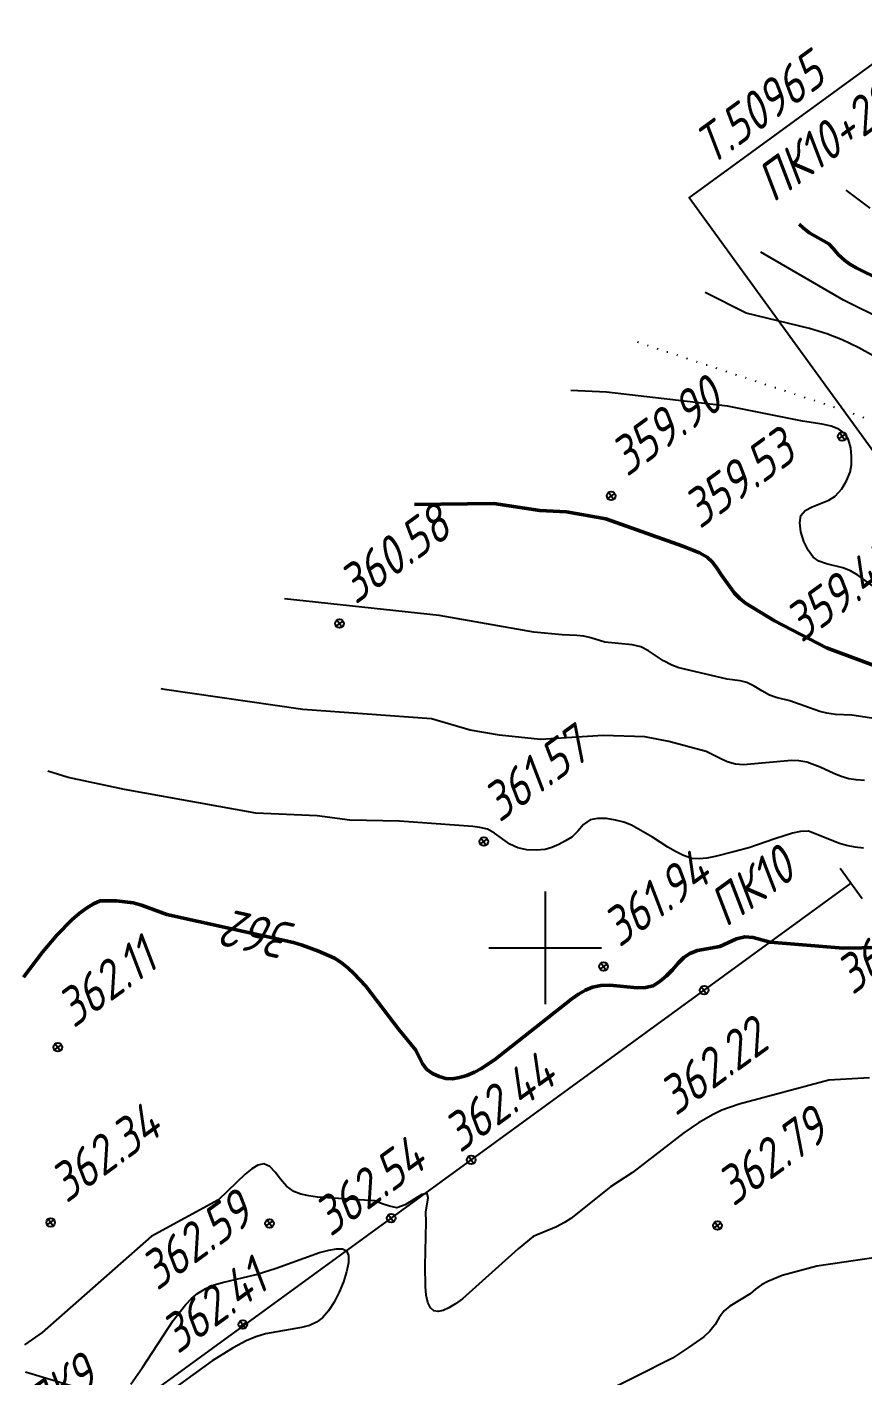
# Model space of a CAD drawing. Extents: x 1514039 to 1515876, y 2182924 to 2184238.
# Drawn here: x 1514944.8 to 1515033.8, y 2183554.5 to 2183698 of the extents above; entities that cross this region are included whole.
import ezdxf
from ezdxf.enums import TextEntityAlignment as Align

# ---------------------------------------------------------------- set-up
doc = ezdxf.new("R2010")
doc.units = 0
doc.linetypes.add('ИИDot', pattern=[1, 0, -1])
for name, color, linetype, lineweight in [('ИИ_ГЕОПУНКТ_025', 7, 'Continuous', 25), ('ИИ_ГЕОСЕТКА_025', 3, 'Continuous', 25), ('ИИ_КОНТУР_025', 7, 'ИИDot', 25), ('ИИ_ОТМЕТКА_025', 7, 'Continuous', 25), ('ИИ_ПИКЕТАЖ_025', 7, 'Continuous', 25), ('ИИ_РЕЛЬЕФ_025', 34, 'Continuous', 25), ('ИИ_РЕЛЬЕФ_050', 34, 'Continuous', 50), ('ИИ_ТРАССА_ТРУБ_025', 7, 'Continuous', 25)]:
    doc.layers.add(name, color=color, linetype=linetype, lineweight=lineweight)
doc.styles.add('VNIPISIMPLEXCUR', font='simplex.shx', dxfattribs={"width": 0.8, "oblique": 15})

# ---------------------------------------------------------------- blocks, each defined once
blk = doc.blocks.new('PICKET')
at = {"color": 0, "linetype": 'Continuous', "lineweight": 25}
for p, q in [((-0.2299999999999898, 0), (0.2299999999999898, 0)), ((0, 0.2299999999999898), (0, -0.2299999999999898))]:
    blk.add_line(p, q, dxfattribs=at)
blk.add_circle((0, 0), 0.23, dxfattribs=at)
at = {"color": 0, "linetype": 'Continuous', "style": 'VNIPISIMPLEXCUR', "oblique": 15, "width": 0.8}
blk.add_attdef('OTMETKA', (1.25, 0.3000000000000114), '', height=2, dxfattribs=at)
at = {"color": 8, "linetype": 'Continuous', "style": 'VNIPISIMPLEXCUR', "oblique": 15, "width": 0.8, "flags": 1}
blk.add_attdef('NOMER', (1.25, -2.699999999999989), '', height=2, dxfattribs=at)
blk = doc.blocks.new('ИИ15001')
at = {"color": 0, "linetype": 'Continuous', "lineweight": 25}
blk.add_lwpolyline([(0, 1), (0, -1)], dxfattribs=at)
at = {"color": 0, "linetype": 'Continuous', "lineweight": 25, "style": 'VNIPISIMPLEXCUR', "oblique": 15, "width": 0.8}
blk.add_attdef('STATIONING', text='', height=2, dxfattribs=at).set_placement((0, 2), align=Align.CENTER)
at = {"color": 7, "linetype": 'Continuous', "lineweight": 25, "style": 'VNIPISIMPLEXCUR', "oblique": 15, "width": 0.8}
blk.add_attdef('HEIGHT', text='', height=2, dxfattribs=at).set_placement((0, -2), align=Align.TOP_CENTER)
blk = doc.blocks.new('ИИ050052Р')
at = {"linetype": 'Continuous', "lineweight": 25}
h = blk.add_hatch(color=0, dxfattribs=at)
edge = h.paths.add_edge_path()
edge.add_arc((0, 0), 0.15, 0, 360)
at = {"color": 0, "linetype": 'Continuous', "lineweight": 25}
for radius in [0.75, 0.15]:
    blk.add_circle((0, 0), radius, dxfattribs=at)
at = {"color": 0, "linetype": 'Continuous', "style": 'VNIPISIMPLEXCUR', "oblique": 15, "width": 0.8}
for tag, p in [('CENTRE', (1.449999999999999, 0.6999999999999993)), ('HEIGHT', (1.449999999999999, -2.699999999999999))]:
    blk.add_attdef(tag, p, '', height=2, dxfattribs=at)
for tag, p in [('NUMBER', (-2, -1)), ('STATIONING', (-2, -4.399999999999999)), ('ALPHA', (-2, -7.799999999999999))]:
    blk.add_attdef(tag, text='', height=2, dxfattribs=at).set_placement(p, align=Align.RIGHT)
at = {"color": 253, "linetype": 'Continuous', "style": 'VNIPISIMPLEXCUR', "oblique": 15, "width": 0.8, "flags": 1}
blk.add_attdef('NOTE', text='', height=1.6, dxfattribs=at).set_placement((-2, -10.8), align=Align.RIGHT)
blk = doc.blocks.new('ИИ05012')
at = {"color": 0, "linetype": 'Continuous', "flags": 128}
for points in [[(0, 3), (0, -3)], [(-3, 0), (3, 0)]]:
    blk.add_lwpolyline(points, dxfattribs=at)

msp = doc.modelspace()

# ---------------------------------------------------------------- linework, layer by layer
at = {"layer": 'ИИ_ГЕОПУНКТ_025'}
msp.add_lwpolyline([(1515056.03, 2183623.9), (1515015.336711621, 2183679.863725951), (1515040.342694663, 2183698.046498127)], dxfattribs=at)
at = {"layer": 'ИИ_КОНТУР_025', "flags": 128}
msp.add_lwpolyline([(1515009.854225026, 2183664.505206476), (1515032.611898516, 2183656.985541898), (1515056.569824793, 2183647.848007127), (1515115.047812902, 2183633.556561372), (1515155.491562284, 2183622.03818036)], dxfattribs=at)
at = {"layer": 'ИИ_РЕЛЬЕФ_025'}
for points, elevation in [([(1515034.637933923, 2183678.768942917), (1515032.081502208, 2183680.674721003)], 357.5), ([(1515036.158818649, 2183666.793275682), (1515031.807569311, 2183668.94055758), (1515023.003569106, 2183674.071010493)], 358.5), ([(1515035.110197798, 2183662.974513102), (1515033.43011661, 2183663.8971079), (1515031.664167652, 2183664.734353831), (1515030.004012797, 2183665.379731702), (1515028.184830172, 2183665.923390914), (1515021.42633358, 2183667.575874896), (1515017.071861188, 2183669.755889302)], 359), ([(1515036.290627572, 2183637.5116006), (1515033.317834099, 2183639.687256786), (1515032.542519769, 2183640.140390321), (1515031.725210319, 2183640.455960604), (1515029.972406769, 2183640.869862214), (1515029.183854013, 2183641.149890129), (1515028.551828166, 2183641.599767178), (1515028.021367433, 2183642.332293317), (1515027.570306889, 2183643.267873864), (1515027.254687883, 2183644.279897812), (1515027.130551766, 2183645.241754158), (1515027.253939887, 2183646.026831898), (1515027.71197067, 2183646.560520785), (1515028.469928137, 2183646.959910228), (1515030.238810796, 2183647.654930208), (1515030.926329823, 2183648.100130463), (1515031.630320428, 2183648.856816584), (1515032.116536535, 2183649.722937705), (1515032.519113327, 2183650.627759714), (1515032.631950402, 2183651.416111117), (1515032.655148673, 2183652.31574322), (1515032.562234633, 2183653.234199954), (1515032.326734775, 2183654.079025249), (1515031.922175592, 2183654.757763033), (1515031.307562319, 2183655.216121948), (1515030.478654393, 2183655.526650093), (1515029.506883365, 2183655.738624393), (1515027.420478208, 2183656.064019143), (1515019.453390082, 2183657.67706399), (1515006.555387656, 2183659.158013356), (1515002.734289308, 2183659.325598727)], 359.5), ([(1515040.663612643, 2183623.54948184), (1515032.671371943, 2183624.763601654), (1515030.939123576, 2183624.857202478), (1515030.022612748, 2183624.985452835), (1515029.281557839, 2183625.172789126), (1515026.092554663, 2183626.285496596), (1515024.627686688, 2183626.663264178), (1515023.895287786, 2183626.914842318), (1515023.088954169, 2183627.349260312), (1515022.282662955, 2183627.859447041), (1515021.480115523, 2183628.25781459), (1515020.782527545, 2183628.431477609), (1515019.393091931, 2183628.607351211), (1515014.241706979, 2183629.822530728), (1515013.502109275, 2183630.090239927), (1515012.601826451, 2183630.562345815), (1515011.032443854, 2183631.63321804), (1515010.19989865, 2183632.033251791), (1515009.279099657, 2183632.26003176), (1515006.372067872, 2183632.531128266), (1515004.890478471, 2183633.003947946), (1515004.13997826, 2183633.182737296), (1515003.37397892, 2183633.265462116), (1515001.822603113, 2183633.315872007), (1514998.811966304, 2183633.606515002), (1514988.729225519, 2183635.382870482), (1514972.245367127, 2183637.145530837)], 360.5), ([(1515034.02603516, 2183617.802429121), (1515033.160205316, 2183617.871949729), (1515032.372982664, 2183617.992341316), (1515031.537022139, 2183618.229893694), (1515030.775776668, 2183618.552841812), (1515029.298114759, 2183619.249975496), (1515027.905918927, 2183619.750042418), (1515027.052214069, 2183619.924785183), (1515026.262718372, 2183619.946057539), (1515021.146117561, 2183619.493915787), (1515020.293668253, 2183619.563896718), (1515019.411490251, 2183619.807412629), (1515018.641210047, 2183620.155975392), (1515017.167788319, 2183620.91612903), (1515013.19116673, 2183621.955072563), (1515010.634501624, 2183622.468910016), (1515006.190201316, 2183622.616523134), (1514999.51523238, 2183622.189084488), (1514995.148847709, 2183622.635851417), (1514992.024670715, 2183623.181342232), (1514987.914117223, 2183624.383294366), (1514974.192620901, 2183625.380522792), (1514959.440177032, 2183627.507320441), (1514959.097635967, 2183627.580825073)], 361), ([(1515033.920100617, 2183610.620117477), (1515033.051033878, 2183610.70547018), (1515032.130811018, 2183610.884337104), (1515031.363218296, 2183611.107806243), (1515028.053901033, 2183612.41258171), (1515027.223545704, 2183612.370285313), (1515026.345454856, 2183612.198787891), (1515024.498141715, 2183611.609136548), (1515021.694625058, 2183610.636567927), (1515019.918048896, 2183610.196624483), (1515018.125085134, 2183609.710316786), (1515017.253184654, 2183609.536709315), (1515016.414059376, 2183609.455830346), (1515015.62, 2183609.502453067), (1515014.7445603, 2183609.844122935), (1515013.88938198, 2183610.243116857), (1515013.063263448, 2183610.724327533), (1515011.445415303, 2183611.784042955), (1515009.196323514, 2183613.068236797), (1515008.405651426, 2183613.380432437), (1515007.503074146, 2183613.601548354), (1515006.538931072, 2183613.75240935), (1515005.604358288, 2183613.779206713), (1515004.790491883, 2183613.628131725), (1515004.093079711, 2183613.116882253), (1515003.495538971, 2183612.428798303), (1515002.835327563, 2183611.790496025), (1515002.182398495, 2183611.378604117), (1515001.472927544, 2183610.997882029), (1515000.734352924, 2183610.686234609), (1514999.994112847, 2183610.48156671), (1514999.035441011, 2183610.379046209), (1514998.058900994, 2183610.432448717), (1514997.090870899, 2183610.64889822), (1514996.257452999, 2183611.051809451), (1514994.609210934, 2183612.213881062), (1514993.880471693, 2183612.624179847), (1514993.068113213, 2183612.827064619), (1514992.31174943, 2183612.929716763), (1514984.490642832, 2183613.501204009), (1514979.19711735, 2183613.598818724), (1514975.704893663, 2183614.064111917), (1514969.181321098, 2183614.337517749), (1514955.18277599, 2183616.846810931), (1514949.200173247, 2183618.124003324), (1514947.036792151, 2183618.806807643)], 361.5), ([(1515034.556627297, 2183586.164838919), (1515030.234054707, 2183585.917552479), (1515020.680791954, 2183583.360784884), (1515018.828905284, 2183582.694884272), (1515017.90424586, 2183582.267179411), (1515016.34062679, 2183581.366135795), (1515014.779388432, 2183580.289392075), (1515009.320912963, 2183576.088402079), (1515006.954824284, 2183574.533029025), (1515002.749824934, 2183571.167524746), (1515002.085556838, 2183570.737316214), (1515001.220582163, 2183570.279287287), (1514998.726314121, 2183569.265014022), (1514997.129078657, 2183567.952180795), (1514991.189879174, 2183562.641989622), (1514990.444792581, 2183562.095324181), (1514989.758774832, 2183561.66976348), (1514989.142901335, 2183561.388014661), (1514988.608247499, 2183561.272784861), (1514988.16588873, 2183561.34678122), (1514987.783310822, 2183561.677951373), (1514987.516190032, 2183562.245835226), (1514987.34629629, 2183563.013056932), (1514987.255399525, 2183563.942240642), (1514987.237676635, 2183566.136990689), (1514987.348071428, 2183570.825497562), (1514987.299711495, 2183571.841891582), (1514987.544219397, 2183573.373074567), (1514987.423177215, 2183573.838243243), (1514986.88280865, 2183573.731919676), (1514985.083337235, 2183572.631777225), (1514984.22133097, 2183572.324263481), (1514983.417992953, 2183572.488681661), (1514982.628151641, 2183572.739868321), (1514981.847274738, 2183573.04868596), (1514975.740298746, 2183573.442626025), (1514974.815812182, 2183573.578309943), (1514973.971333706, 2183573.774017213), (1514973.226865338, 2183574.044753668), (1514972.445219458, 2183574.60382441), (1514971.815078901, 2183575.356672396), (1514971.257747943, 2183576.12408555), (1514970.69453086, 2183576.726851796), (1514970.046731927, 2183576.985759059), (1514969.41597506, 2183576.858232509), (1514968.748715202, 2183576.475687339), (1514968.054907716, 2183575.907674081), (1514965.2133087, 2183573.171950834), (1514958.027710801, 2183569.262700583), (1514946.434213843, 2183559.032965071), (1514944.528332852, 2183557.733712248)], 362.5), ([(1514955.860762992, 2183553.523211503), (1514957.108501643, 2183555.299831622), (1514960.380667385, 2183560.308648251), (1514961.686771085, 2183561.990812466), (1514962.327061381, 2183562.658599008), (1514962.95478745, 2183563.176044446), (1514963.85068104, 2183563.713613372), (1514964.745279291, 2183564.100500419), (1514965.638935478, 2183564.377800645), (1514969.211205065, 2183565.213034498), (1514971.354326007, 2183565.899320056), (1514975.963067853, 2183567.54581633), (1514976.947284585, 2183567.814771045), (1514977.783688834, 2183567.958176729), (1514978.431968106, 2183567.941792737), (1514978.851809906, 2183567.731378425), (1514979.054595295, 2183567.224958683), (1514979.046618632, 2183566.452719595), (1514978.858593503, 2183565.492829988), (1514978.521233497, 2183564.423458695), (1514978.065252202, 2183563.322774544), (1514977.521363205, 2183562.268946368), (1514976.920280095, 2183561.340142995), (1514976.292716458, 2183560.614533255), (1514975.644143276, 2183560.13430613), (1514974.89689218, 2183559.795258621), (1514974.06580742, 2183559.559182689), (1514970.200016728, 2183558.880433928), (1514969.172427391, 2183558.586095282), (1514968.150069888, 2183558.165479973), (1514966.761709819, 2183557.422755651), (1514964.545780624, 2183556.036724581), (1514958.979153991, 2183551.995059078)], 362.5), ([(1515072.826871799, 2183561.922241826), (1515059.034726484, 2183564.912602839), (1515043.086671839, 2183567.713448958), (1515039.600025104, 2183567.650039538), (1515028.96901111, 2183566.119195951), (1515025.272840169, 2183565.125972363), (1515023.734553743, 2183564.46446908), (1515023.053244649, 2183564.111077622), (1515022.42194489, 2183563.6431943), (1515021.853051828, 2183563.159225244), (1515019.688002859, 2183561.843071511), (1515019.074605609, 2183561.342856748), (1515018.550346749, 2183560.653774335), (1515018.128496324, 2183559.906532865), (1515017.569396862, 2183559.165627823), (1515016.913466191, 2183558.587875087), (1515015.275907767, 2183557.447406194), (1515013.565972213, 2183556.310278764), (1515005.620995936, 2183552.306235412)], 363), ([(1514944.64701589, 2183554.842852312), (1514949.817195498, 2183553.300560457)], 362.5)]:
    msp.add_lwpolyline(points, dxfattribs=dict(at, elevation=elevation))
at = {"layer": 'ИИ_РЕЛЬЕФ_050'}
for points, elevation in [([(1515041.288094506, 2183668.377389759), (1515033.144723935, 2183672.40687823), (1515032.480988233, 2183672.799205025), (1515031.931767074, 2183673.165219601), (1515031.213809083, 2183673.81909065), (1515030.742997979, 2183674.4161743), (1515030.229249828, 2183674.945507145), (1515028.204332612, 2183676.091449697), (1515027.544189654, 2183676.608342606), (1515027.08199827, 2183677.037849446)], 358), ([(1515037.454520175, 2183629.175770263), (1515029.972493425, 2183631.949872796), (1515024.431035534, 2183634.812269256), (1515021.371659967, 2183636.704257284), (1515020.75914399, 2183637.183257863), (1515020.187913662, 2183637.777239545), (1515018.794866542, 2183639.667147783), (1515018.328804913, 2183640.382724298), (1515017.836301086, 2183641.053010704), (1515017.277691762, 2183641.610071839), (1515016.44253838, 2183642.055879569), (1515014.663058199, 2183642.760503171), (1515006.470066833, 2183645.667357891), (1515002.27094042, 2183646.411220852), (1514999.447873386, 2183646.547053538), (1514994.529132619, 2183647.317528392), (1514986.074718569, 2183647.206101428)], 360), ([(1515035.747247787, 2183600.025698899), (1515031.752603024, 2183599.952912264), (1515023.970646035, 2183600.599632598), (1515022.170556383, 2183601.08847276), (1515021.279775464, 2183601.160132688), (1515020.389905083, 2183600.937785109), (1515018.629317962, 2183600.135898734), (1515016.224363, 2183599.717735563), (1515015.430542389, 2183599.410503051), (1515014.794013621, 2183598.963138499), (1515014.187988011, 2183598.354569252), (1515013.585621232, 2183597.66757931), (1515012.942613867, 2183597.015357824), (1515012.252731675, 2183596.444787937), (1515011.532030626, 2183595.963925314), (1515010.716762949, 2183595.77123569), (1515009.818229163, 2183595.746887262), (1515006.904965648, 2183596.018040222), (1515005.95930676, 2183595.986111556), (1515005.063339335, 2183595.819791784), (1515004.301758385, 2183595.500612308), (1515003.567261274, 2183595.079341308), (1515002.853597887, 2183594.579538366), (1514994.610453019, 2183588.067706811), (1514993.155704284, 2183587.108220672), (1514992.499088275, 2183586.765146424), (1514991.651056214, 2183586.414814279), (1514990.867021136, 2183586.178327304), (1514990.135246089, 2183586.062308171), (1514989.44399412, 2183586.073379552), (1514988.71268771, 2183586.313825899), (1514987.9996262, 2183586.605548421), (1514987.402801027, 2183587.059625411), (1514986.945208127, 2183587.658359251), (1514986.232263252, 2183589.08507734), (1514984.434325516, 2183591.316052073), (1514980.901826082, 2183595.914489014), (1514979.639824884, 2183597.265318026), (1514978.977136265, 2183597.872488794), (1514978.288627778, 2183598.424053553), (1514977.570778532, 2183598.912429666), (1514975.861644282, 2183599.64585201), (1514974.106527393, 2183600.280245533), (1514973.207982652, 2183600.552245932), (1514959.710716824, 2183603.559228776), (1514957.014283344, 2183604.527684304), (1514956.11993531, 2183604.771920426), (1514955.231937567, 2183604.904346814), (1514954.346897616, 2183604.984695287), (1514953.464815456, 2183605.012965842), (1514952.585691087, 2183604.989158481), (1514951.874010002, 2183604.683037927), (1514951.126933269, 2183604.229373483), (1514950.354250201, 2183603.648493431), (1514949.565750116, 2183602.960726051), (1514947.980456146, 2183601.345842429), (1514946.449365873, 2183599.54734886), (1514944.425675399, 2183596.86108477)], 362)]:
    msp.add_lwpolyline(points, dxfattribs=dict(at, elevation=elevation))
at = {"layer": 'ИИ_ТРАССА_ТРУБ_025', "color": 4}
msp.add_lwpolyline([(1514635.77426752, 2183318.213114524), (1514697.06, 2183362.78), (1514937.36, 2183537.57), (1515032.619463999, 2183606.86931345)], dxfattribs=at)

# ---------------------------------------------------------------- block references
at = {"layer": 'ИИ_ГЕОПУНКТ_025'}
ref = msp.add_blockref('ИИ050052Р', (1515056.03, 2183623.9, 360.69), dxfattribs=dict(at, xscale=2, yscale=2, zscale=2, rotation=36.02222222222222))
ref.add_attrib('NUMBER', 'Т.50965', dxfattribs={"layer": '0', "color": 0, "linetype": 'Continuous', "height": 4, "rotation": 36.02222221852792, "style": 'VNIPISIMPLEXCUR', "oblique": 14.99999999999995, "width": 0.8}).set_placement((1515030.157441858, 2183692.274002344), align=Align.RIGHT)
ref.add_attrib('CENTRE', '361.04', (1515056.383308579, 2183613.375452245), dxfattribs={"layer": '0', "color": 0, "linetype": 'Continuous', "height": 4, "rotation": 36.02222221852792, "style": 'VNIPISIMPLEXCUR', "oblique": 14.99999999999995, "width": 0.8})
ref.add_attrib('HEIGHT', '360.69', (1515059.820034893, 2183608.649070641), dxfattribs={"layer": '0', "color": 0, "linetype": 'Continuous', "height": 4, "rotation": 36.02222221852792, "style": 'VNIPISIMPLEXCUR', "oblique": 14.99999999999995, "width": 0.8})
ref.add_attrib('STATIONING', 'ПК10+28.95', dxfattribs={"layer": '0', "color": 0, "linetype": 'Continuous', "height": 4, "rotation": 36.02222221852792, "style": 'VNIPISIMPLEXCUR', "oblique": 14.99999999999995, "width": 0.8}).set_placement((1515042.418066179, 2183692.439232404), align=Align.RIGHT)
at = {"layer": 'ИИ_ГЕОСЕТКА_025', "xscale": 2, "yscale": 2, "zscale": 2}
msp.add_blockref('ИИ05012', (1515000, 2183600), dxfattribs=at)
at = {"layer": 'ИИ_ОТМЕТКА_025', "xscale": 2, "yscale": 2, "zscale": 2, "rotation": 36.02222222222222}
for p, values in [((1515007.0499, 2183648.11, 359.9), {'OTMETKA': '359.90'}), ((1514978.10966374, 2183634.51633564, 360.58), {'OTMETKA': '360.58'}), ((1514993.4693283, 2183611.30447701, 361.57), {'OTMETKA': '361.57'}), ((1515006.2399, 2183598, 361.94), {'OTMETKA': '361.94'}), ((1514948.09141798, 2183589.40716591, 362.11), {'OTMETKA': '362.11'}), ((1514947.32705882, 2183570.76603691, 362.34), {'OTMETKA': '362.34'}), ((1515018.37, 2183570.42, 362.79), {'OTMETKA': '362.79'})]:
    msp.add_blockref('PICKET', p, dxfattribs=at).add_auto_attribs(values)
at = {"layer": 'ИИ_ОТМЕТКА_025'}
ref = msp.add_blockref('PICKET', (1515031.667797, 2183654.44844816, 359.53), dxfattribs=dict(at, xscale=2, yscale=2, zscale=2, rotation=36.02222222222222))
ref.add_attrib('OTMETKA', '359.53', (1515016.483822006, 2183644.511764089, 359.53), dxfattribs={"layer": '0', "color": 0, "linetype": 'Continuous', "height": 3.999999999999998, "rotation": 36.02222221852796, "style": 'VNIPISIMPLEXCUR', "oblique": 14.99999999999995, "width": 0.8000000000000008})
ref = msp.add_blockref('PICKET', (1515037.60958045, 2183637.15123094, 359.45), dxfattribs=dict(at, xscale=2, yscale=2, zscale=2, rotation=36.02222222222222))
ref.add_attrib('OTMETKA', '359.45', (1515027.292145741, 2183632.387514386, 359.45), dxfattribs={"layer": '0', "color": 0, "linetype": 'Continuous', "height": 4, "rotation": 36.02222221852793, "style": 'VNIPISIMPLEXCUR', "oblique": 15, "width": 0.8})
ref = msp.add_blockref('PICKET', (1515016.945409352, 2183595.482558634, 362.22), dxfattribs=dict(at, xscale=2, yscale=2, zscale=2, rotation=36.02222222222222))
ref.add_attrib('OTMETKA', '362.22', (1515013.902069624, 2183582.002894607, 362.22), dxfattribs={"layer": '0', "color": 0, "linetype": 'Continuous', "height": 4, "rotation": 36.02222221852792, "style": 'VNIPISIMPLEXCUR', "oblique": 14.99999999999995, "width": 0.8})
ref = msp.add_blockref('PICKET', (1514992.142641524, 2183577.423252235, 362.44), dxfattribs=dict(at, xscale=2, yscale=2, zscale=2, rotation=36.02222222222222))
ref.add_attrib('OTMETKA', '362.44', (1514990.934641343, 2183578.07102068, 362.44), dxfattribs={"layer": '0', "color": 0, "linetype": 'Continuous', "height": 4, "rotation": 36.02222221852792, "style": 'VNIPISIMPLEXCUR', "oblique": 14.99999999999995, "width": 0.8})
ref = msp.add_blockref('PICKET', (1514983.605481285, 2183571.212642617, 362.54), dxfattribs=dict(at, xscale=2, yscale=2, zscale=2, rotation=36.02222222222222))
ref.add_attrib('OTMETKA', '362.54', (1514977.118884648, 2183569.144268654, 362.54), dxfattribs={"layer": '0', "color": 0, "linetype": 'Continuous', "height": 4, "rotation": 36.02222221852792, "style": 'VNIPISIMPLEXCUR', "oblique": 14.99999999999995, "width": 0.8})
ref = msp.add_blockref('PICKET', (1514970.64888328, 2183570.6512737, 362.59), dxfattribs=dict(at, xscale=2, yscale=2, zscale=2, rotation=36.02222222222222))
ref.add_attrib('OTMETKA', '362.59', (1514958.66291574, 2183563.403507294, 362.59), dxfattribs={"layer": '0', "color": 0, "linetype": 'Continuous', "height": 4, "rotation": 36.02222221852793, "style": 'VNIPISIMPLEXCUR', "oblique": 15, "width": 0.8})
ref = msp.add_blockref('PICKET', (1514967.802185801, 2183559.883202192, 362.41), dxfattribs=dict(at, xscale=2, yscale=2, zscale=2, rotation=36.02222222222222))
ref.add_attrib('OTMETKA', '362.41', (1514960.847097674, 2183556.652470418, 362.41), dxfattribs={"layer": '0', "color": 0, "linetype": 'Continuous', "height": 4, "rotation": 36.02222221852792, "style": 'VNIPISIMPLEXCUR', "oblique": 14.99999999999995, "width": 0.8})
at = {"layer": 'ИИ_ПИКЕТАЖ_025', "color": 4}
ref = msp.add_blockref('ИИ15001', (1515032.619464, 2183606.86931345, 361.73), dxfattribs=dict(at, xscale=2, yscale=2, zscale=2, rotation=36.03512428999998))
ref.add_attrib('STATIONING', 'ПК10', dxfattribs={"layer": '0', "color": 0, "linetype": 'Continuous', "lineweight": 25, "height": 4, "rotation": 36.03512428999998, "style": 'VNIPISIMPLEXCUR', "oblique": 14.99999999999995, "width": 0.8}).set_placement((1515023.088319278, 2183604.884536269), align=Align.CENTER)
ref.add_attrib('HEIGHT', '361.73', dxfattribs={"layer": '0', "color": 7, "linetype": 'Continuous', "lineweight": 25, "height": 4, "rotation": 36.03512428999998, "style": 'VNIPISIMPLEXCUR', "oblique": 14.99999999999995, "width": 0.8}).set_placement((1515035.278263374, 2183601.683867895), align=Align.TOP_CENTER)
ref = msp.add_blockref('ИИ15001', (1514951.7538125, 2183548.04120446, 362.48), dxfattribs=dict(at, xscale=2, yscale=2, zscale=2, rotation=36.03512320999999))
ref.add_attrib('STATIONING', 'ПК9', dxfattribs={"layer": '0', "color": 0, "linetype": 'Continuous', "lineweight": 25, "height": 4, "rotation": 36.03512320999999, "style": 'VNIPISIMPLEXCUR', "oblique": 14.99999999999995, "width": 0.8000000000000002}).set_placement((1514949.400688173, 2183551.275830544), align=Align.CENTER)
ref.add_attrib('HEIGHT', '362.48', dxfattribs={"layer": '0', "color": 7, "linetype": 'Continuous', "lineweight": 25, "height": 4, "rotation": 36.03512320999999, "style": 'VNIPISIMPLEXCUR', "oblique": 14.99999999999995, "width": 0.8000000000000002}).set_placement((1514953.784714604, 2183541.445030772), align=Align.TOP_CENTER)

# ---------------------------------------------------------------- texts
at = {"layer": 'ИИ_РЕЛЬЕФ_025', "style": 'VNIPISIMPLEXCUR', "oblique": 15, "width": 0.8}
msp.add_text('362', height=4, rotation=167.4404909105647, dxfattribs=at).set_placement((1514969.784679934, 2183601.314905027, 362), align=Align.MIDDLE)

doc.saveas('drawing.dxf')
